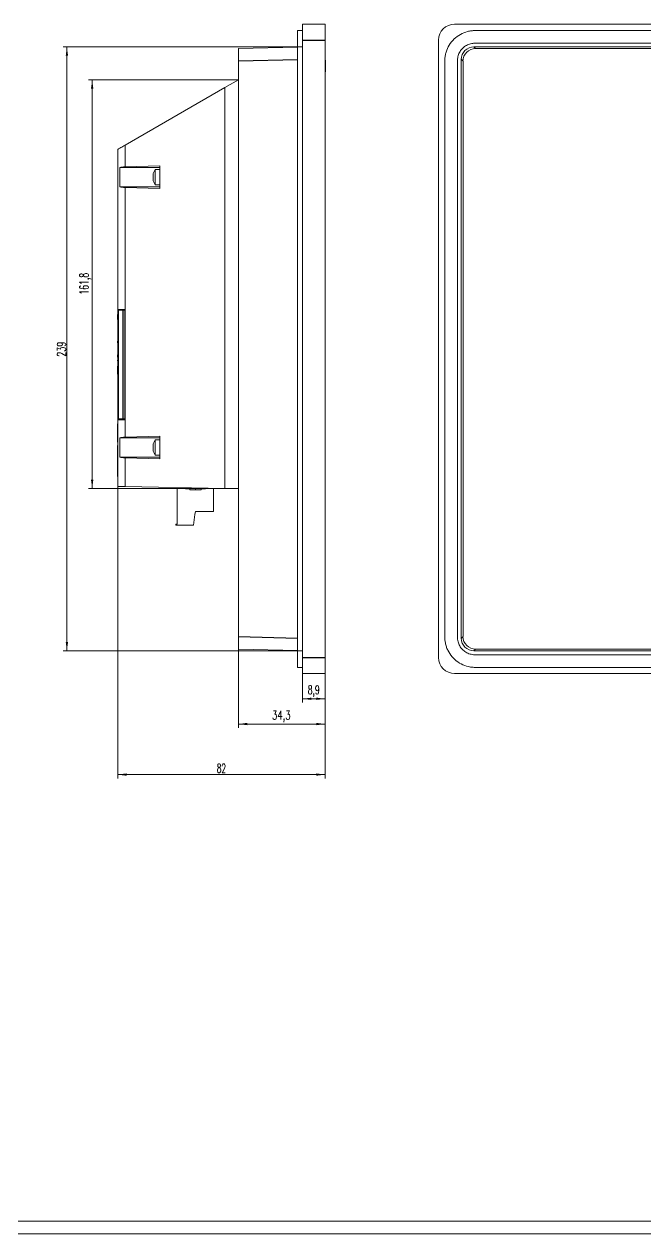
# Model space of a CAD drawing. Header units: millimetres. Extents: x 0 to 1189, y 0 to 841.
# Drawn here: x 594.3 to 839.6, y 0 to 478.8 of the extents above; entities that cross this region are included whole.
import ezdxf

# ---------------------------------------------------------------- set-up
doc = ezdxf.new("R2010")
doc.units = ezdxf.units.MM
for name, color, linetype in [('1', 7, 'Continuous'), ('110', 7, 'Continuous'), ('201', 7, 'Continuous')]:
    doc.layers.add(name, color=color, linetype=linetype)
doc.styles.add('latin_extended', font='simplex.shx')
doc.dimstyles.get("Standard").update_dxf_attribs({"dimtxt": 0.18, "dimasz": 0.18, "dimexe": 0.18, "dimexo": 0.0625, "dimgap": 0.09, "dimtad": 0, "dimtih": 1, "dimtoh": 1, "dimdec": 4, "dimzin": 0, "dimdsep": 46, "dimtxsty": 'Standard', "dimcen": 0.09, "dimadec": 0, "dimazin": 0, "dimtfac": 1, "dimtdec": 4, "dimtofl": 0, "dimtmove": 0, "dimatfit": 3, "dimfxl": 1, "dimtolj": 1, "dimtzin": 0, "dimarcsym": 0})

# ---------------------------------------------------------------- blocks, each defined once
blk = doc.blocks.new('_U0')
at = {"layer": '110', "color": 7, "lineweight": 13}
for p, q in [((631.233924, 295.790304), (631.233924, 180.257817)), ((713.233929, 221.757697), (713.233929, 180.257817)), ((631.233924, 181.757817), (713.233929, 181.757817))]:
    blk.add_line(p, q, dxfattribs=at)
at = {"layer": '110', "color": 7, "lineweight": 25}
for points in [[(631.233924, 181.757817), (634.733922, 182.218601), (634.733925, 181.297033)], [(713.233929, 181.757817), (709.733931, 181.297033), (709.733927, 182.218601)]]:
    blk.add_solid(points, dxfattribs=at)
at = {"layer": '110', "color": 7, "linetype": 'Continuous', "lineweight": 18, "insert": (670.399558, 182.48637), "char_height": 3.5, "attachment_point": 7, "line_spacing_factor": 0.963855, "style": 'latin_extended'}
blk.add_mtext('\\W0.6087;82', dxfattribs=at)
blk = doc.blocks.new('_U1')
at = {"layer": '110', "color": 7, "lineweight": 13}
for p, q in [((678.933928, 236.421106), (678.933928, 200.257817)), ((713.233929, 228.107697), (713.233929, 200.257817)), ((678.933928, 201.757817), (713.233929, 201.757817))]:
    blk.add_line(p, q, dxfattribs=at)
at = {"layer": '110', "color": 7, "lineweight": 25}
for points in [[(678.933928, 201.757817), (682.433926, 202.218601), (682.433929, 201.297033)], [(713.233929, 201.757817), (709.733931, 201.297033), (709.733927, 202.218601)]]:
    blk.add_solid(points, dxfattribs=at)
at = {"layer": '110', "color": 7, "linetype": 'Continuous', "lineweight": 18, "insert": (692.236139, 202.48637), "char_height": 3.5, "attachment_point": 7, "line_spacing_factor": 0.963855, "style": 'latin_extended'}
blk.add_mtext('\\W0.7009;34,3', dxfattribs=at)
blk = doc.blocks.new('_U2')
at = {"layer": '110', "color": 7, "lineweight": 13}
for p, q in [((704.333929, 221.757697), (704.333929, 210.257817)), ((713.233929, 221.757697), (713.233929, 210.257817)), ((704.333929, 211.757817), (713.233929, 211.757817))]:
    blk.add_line(p, q, dxfattribs=at)
at = {"layer": '110', "color": 7, "lineweight": 25}
for points in [[(704.333929, 211.757817), (707.833927, 212.218601), (707.833931, 211.297033)], [(713.233929, 211.757817), (709.733931, 211.297033), (709.733927, 212.218601)]]:
    blk.add_solid(points, dxfattribs=at)
at = {"layer": '110', "color": 7, "linetype": 'Continuous', "lineweight": 18, "insert": (706.384955, 212.48637), "char_height": 3.5, "attachment_point": 7, "line_spacing_factor": 0.963855, "style": 'latin_extended'}
blk.add_mtext('\\W0.6277;8,9', dxfattribs=at)
blk = doc.blocks.new('_U3')
at = {"layer": '110', "color": 7, "lineweight": 13}
for p, q in [((678.933928, 456.757697), (619.633804, 456.757697)), ((621.133804, 456.757697), (621.133804, 294.957697)), ((678.933927, 294.957697), (619.633804, 294.957697))]:
    blk.add_line(p, q, dxfattribs=at)
at = {"layer": '110', "color": 7, "lineweight": 25}
for points in [[(621.133804, 456.757697), (621.594587, 453.257699), (620.67302, 453.257695)], [(621.133804, 294.957697), (620.67302, 298.457696), (621.594587, 298.457699)]]:
    blk.add_solid(points, dxfattribs=at)
at = {"layer": '110', "color": 7, "linetype": 'Continuous', "lineweight": 18, "insert": (620.748251, 371.712039), "char_height": 3.5, "attachment_point": 7, "rotation": 90, "line_spacing_factor": 0.963855, "style": 'latin_extended'}
blk.add_mtext('\\W0.6392;161,8', dxfattribs=at)
blk = doc.blocks.new('_U4')
at = {"layer": '110', "color": 7, "lineweight": 13}
for p, q in [((704.333928, 469.757697), (609.633804, 469.757697)), ((611.133804, 469.757697), (611.133804, 230.757697)), ((704.333927, 230.757697), (609.633804, 230.757697))]:
    blk.add_line(p, q, dxfattribs=at)
at = {"layer": '110', "color": 7, "lineweight": 25}
for points in [[(611.133804, 469.757697), (611.594587, 466.257699), (610.67302, 466.257696)], [(611.133804, 230.757697), (610.67302, 234.257696), (611.594587, 234.257699)]]:
    blk.add_solid(points, dxfattribs=at)
at = {"layer": '110', "color": 7, "linetype": 'Continuous', "lineweight": 18, "insert": (610.748251, 347.149145), "char_height": 3.5, "attachment_point": 7, "rotation": 90, "line_spacing_factor": 0.963855, "style": 'latin_extended'}
blk.add_mtext('\\W0.6615;239', dxfattribs=at)

msp = doc.modelspace()

# ---------------------------------------------------------------- linework, layer by layer
at = {"layer": '1', "color": 7, "linetype": 'Continuous', "lineweight": 13}
for p, q in [((704.33, 476.23), (702.33, 476.23)), ((704.33, 476.23), (702.33, 476.23)), ((704.33, 478.76), (713.23, 478.76)), ((704.33, 478.76), (704.33, 472.41)), ((713.23, 478.76), (713.23, 472.41)), ((764.43, 478.76), (1149.73, 478.76)), ((678.93, 469.09), (702.33, 469.71)), ((704.33, 472.41), (704.33, 228.11)), ((713.23, 472.41), (713.23, 228.11)), ((758.08, 228.11), (758.08, 472.41)), ((1142.08, 469.76), (772.08, 469.76)), ((678.93, 464.09), (678.93, 469.09)), ((713.35, 464.79), (713.23, 464.79)), ((767.08, 235.76), (767.08, 464.76)), ((772.74, 469.09), (1141.42, 469.09)), ((678.93, 236.42), (678.93, 464.09)), ((713.23, 460.52), (713.33, 460.52)), ((713.23, 459.62), (713.33, 459.62)), ((767.75, 236.42), (767.75, 464.09)), ((673.58, 453.66), (678.93, 456.76)), ((634.12, 430.89), (673.58, 453.66)), ((673.58, 453.66), (673.58, 295.05)), ((634.12, 430.89), (634.12, 422.35)), ((631.23, 365.84), (631.23, 429.22)), ((632.04, 414.36), (632.04, 422.06)), ((632.04, 422.06), (647.83, 422.06)), ((634.12, 422.35), (647.83, 422.7)), ((647.83, 413.72), (647.83, 422.7)), ((646.09, 421.21), (645.21, 419.61)), ((645.21, 419.61), (645.21, 419.52)), ((645.21, 419.48), (645.21, 419.52)), ((645.21, 418.45), (645.21, 419.48)), ((645.21, 418.33), (645.21, 418.45)), ((645.21, 417.13), (645.21, 418.33)), ((645.21, 417.06), (645.21, 417.13)), ((645.21, 416.81), (645.21, 417.06)), ((645.21, 416.81), (646.09, 415.21)), ((647.83, 421.21), (646.09, 421.21)), ((646.09, 415.21), (646.09, 421.21)), ((632.04, 414.36), (647.83, 414.36)), ((647.83, 413.72), (634.12, 414.07)), ((634.12, 414.07), (634.12, 315.35)), ((646.09, 415.21), (647.83, 415.21)), ((631.13, 363.88), (631.23, 363.88)), ((631.13, 363.88), (631.23, 363.88)), ((631.13, 363.86), (631.23, 363.86)), ((631.13, 363.86), (631.23, 363.86)), ((631.23, 365.52), (631.23, 322.62)), ((631.23, 365.2), (631.23, 365.34)), ((634.09, 322.22), (634.09, 365.84)), ((631.13, 361.86), (631.23, 361.86)), ((631.12, 349.53), (631.23, 349.53)), ((631.12, 349.53), (631.23, 349.53)), ((631.13, 352.63), (631.13, 353.35)), ((631.13, 353.35), (631.23, 353.35)), ((631.13, 352.63), (631.23, 352.63)), ((631.13, 347.19), (631.12, 347.19)), ((631.12, 345.51), (631.23, 345.51)), ((631.12, 345.51), (631.23, 345.51)), ((631.12, 345.51), (631.23, 345.51)), ((631.12, 345.34), (631.23, 345.34)), ((631.13, 347.87), (631.23, 347.87)), ((631.13, 347.66), (631.13, 347.87)), ((631.13, 347.66), (631.23, 347.66)), ((631.13, 347.15), (631.13, 347.56)), ((631.13, 347.56), (631.23, 347.56)), ((631.13, 346.96), (631.13, 347.15)), ((631.13, 347.15), (631.23, 347.15)), ((631.13, 346.96), (631.13, 346.96)), ((631.13, 346.96), (631.23, 346.96)), ((631.13, 345.56), (631.13, 345.75)), ((631.13, 345.75), (631.23, 345.75)), ((631.13, 345.56), (631.23, 345.56)), ((631.13, 345.54), (631.23, 345.54)), ((631.13, 345.49), (631.23, 345.49)), ((631.12, 340.14), (631.13, 340.14)), ((631.13, 343.59), (631.23, 343.59)), ((631.13, 343.55), (631.23, 343.55)), ((631.13, 343.44), (631.13, 343.47)), ((631.13, 343.47), (631.23, 343.47)), ((631.13, 340.24), (631.13, 343.44)), ((631.13, 343.44), (631.23, 343.44)), ((631.13, 340.24), (631.23, 340.24)), ((631.13, 340.09), (631.23, 340.09)), ((631.23, 322.72), (631.23, 322.87)), ((631.23, 295.79), (631.23, 322.22)), ((631.13, 320.65), (631.23, 320.65)), ((631.13, 320.65), (631.23, 320.65)), ((631.13, 320.63), (631.23, 320.63)), ((631.13, 320.63), (631.23, 320.63)), ((631.13, 314.91), (631.13, 319.57)), ((631.13, 319.57), (631.23, 319.57)), ((631.13, 314.91), (631.23, 314.91)), ((631.13, 313.37), (631.13, 314.91)), ((631.13, 313.37), (631.23, 313.37)), ((631.13, 313.16), (631.23, 313.16)), ((631.13, 313.06), (631.23, 313.06)), ((631.13, 311.96), (631.23, 311.96)), ((631.13, 299.79), (631.13, 311.96)), ((632.04, 307.36), (632.04, 315.06)), ((632.04, 315.06), (647.83, 315.06)), ((634.12, 315.35), (647.83, 315.7)), ((646.09, 314.21), (645.21, 312.61)), ((645.21, 311.96), (645.21, 312.61)), ((645.21, 312.61), (645.21, 312.61)), ((645.21, 311.86), (645.21, 311.96)), ((645.21, 310.56), (645.21, 311.86)), ((647.83, 314.21), (646.09, 314.21)), ((646.09, 314.21), (646.09, 308.21)), ((647.83, 306.72), (647.83, 315.7)), ((632.04, 307.36), (647.83, 307.36)), ((647.83, 306.72), (634.12, 307.07)), ((634.12, 307.07), (634.12, 295.74)), ((645.21, 310.46), (645.21, 310.56)), ((645.21, 309.81), (645.21, 310.46)), ((645.21, 309.81), (646.09, 308.21)), ((645.21, 309.81), (645.21, 309.81)), ((646.09, 308.21), (647.83, 308.21)), ((631.13, 299.79), (631.23, 299.79)), ((673.58, 295.05), (634.12, 295.74)), ((654.76, 280.91), (654.76, 295.38)), ((657.98, 294.91), (657.98, 295.32)), ((657.98, 294.91), (659.78, 294.91)), ((659.78, 294.41), (659.78, 295.29)), ((662.03, 294.41), (659.78, 294.41)), ((662.03, 294.41), (662.03, 295.25)), ((664.28, 294.41), (662.03, 294.41)), ((664.28, 294.41), (664.28, 295.21)), ((664.87, 294.91), (664.28, 294.91)), ((665.98, 294.91), (664.87, 294.91)), ((665.98, 294.91), (665.98, 295.18)), ((669.16, 295.13), (669.16, 285.93)), ((678.93, 294.96), (673.58, 295.05)), ((661.76, 284.71), (661.26, 280.41)), ((662, 285.93), (661.76, 284.71)), ((669.16, 285.93), (662, 285.93)), ((654.26, 280.91), (654.76, 280.91)), ((654.26, 280.41), (654.26, 280.91)), ((661.26, 280.41), (654.26, 280.41)), ((678.93, 231.42), (678.93, 236.42)), ((702.33, 230.81), (678.93, 231.42)), ((1142.08, 230.76), (772.08, 230.76)), ((772.74, 231.42), (1141.42, 231.42)), ((704.33, 228.11), (704.33, 221.76)), ((713.23, 228.11), (713.23, 221.76)), ((702.33, 224.19), (704.33, 224.19)), ((702.33, 224.19), (704.33, 224.19)), ((704.33, 221.76), (713.23, 221.76)), ((1149.73, 221.76), (764.43, 221.76))]:
    msp.add_line(p, q, dxfattribs=at)
at = {"layer": '1', "color": 7, "linetype": 'Continuous', "lineweight": 25}
for p, q in [((704.33, 472.41), (713.23, 472.41)), ((772.08, 469.76), (772.74, 469.09)), ((702.33, 464.71), (678.93, 464.09)), ((767.75, 464.09), (767.08, 464.76)), ((631.35, 365.52), (631.35, 322.62)), ((633.31, 365.52), (633.31, 322.62)), ((664.87, 294.91), (664.87, 295.2)), ((678.93, 236.42), (702.33, 235.81)), ((767.08, 235.76), (767.75, 236.42)), ((772.74, 231.42), (772.08, 230.76)), ((704.33, 228.11), (713.23, 228.11))]:
    msp.add_line(p, q, dxfattribs=at)
at = {"layer": '1', "color": 7, "linetype": 'Continuous', "lineweight": 13}
for centre, start, end in [((764.43, 472.41), 90, 180), ((764.43, 228.11), 180, 270)]:
    msp.add_arc(centre, 6.35, start, end, dxfattribs=at)
for centre, major_axis, start_param, end_param in [((772.08, 464.76), (3.54, -3.54), 2.356537, 3.926648), ((772.75, 464.09), (-3.54, 3.54), 5.49813, 7.068241), ((772.08, 235.76), (-3.54, -3.54), 5.49813, 7.068241), ((772.75, 236.42), (3.54, 3.54), 2.356537, 3.926648)]:
    msp.add_ellipse(centre, major_axis=major_axis, ratio=0.999315, start_param=start_param, end_param=end_param, dxfattribs=at)
for points, knots in [([(702.33, 476.23), (702.33, 476.23), (702.33, 476.23), (702.33, 476.23), (702.33, 476.22), (702.33, 476.14), (702.33, 475.63), (702.33, 474.2), (702.33, 472.13), (702.33, 469.94), (702.33, 468.06), (702.33, 466.81), (702.33, 465.81), (702.33, 465.16), (702.33, 464.72), (702.33, 464.49), (702.33, 464.36), (702.33, 464.2), (702.33, 463.97), (702.33, 463.36), (702.33, 462.44), (702.33, 461.42), (702.33, 454.48), (702.33, 441.41), (702.33, 402.41), (702.33, 343.61), (702.33, 284.81), (702.33, 250.5), (702.33, 241.52), (702.33, 238.66), (702.33, 237.24), (702.33, 236.51), (702.33, 236.17), (702.33, 235.95), (702.33, 235.81), (702.33, 235.74), (702.33, 235.22), (702.33, 234.17), (702.33, 232.21), (702.33, 229.83), (702.33, 227.42), (702.33, 225.58), (702.33, 224.62), (702.33, 224.29), (702.33, 224.21), (702.33, 224.19), (702.33, 224.19), (702.33, 224.19), (702.33, 224.19), (702.33, 224.19), (702.33, 224.19)], [0, 0, 0, 0, 0.000084, 0.000669, 0.001254, 0.003595, 0.012956, 0.022317, 0.031678, 0.041039, 0.04572, 0.050401, 0.052741, 0.055081, 0.056251, 0.056836, 0.057129, 0.057422, 0.058592, 0.059762, 0.064442, 0.069123, 0.071463, 0.144013, 0.218902, 0.51846, 0.818018, 0.892908, 0.91163, 0.920992, 0.925672, 0.928012, 0.929183, 0.929768, 0.93006, 0.930353, 0.930499, 0.935033, 0.939714, 0.949075, 0.958436, 0.967797, 0.977159, 0.981839, 0.98418, 0.98535, 0.98652, 0.9912, 0.995881, 1, 1, 1, 1]), ([(950.48, 224.19), (898.21, 224.19), (842.67, 224.19), (783.87, 224.19), (777.14, 224.19), (773.45, 224.19), (772.94, 224.19), (772.59, 224.19), (772.36, 224.19), (771.98, 224.2), (770.67, 224.27), (768.36, 224.79), (765.61, 226.21), (763.32, 228.29), (761.89, 230.48), (761.13, 232.36), (760.81, 233.61), (760.65, 234.61), (760.59, 235.26), (760.57, 235.7), (760.56, 235.92), (760.56, 236.06), (760.56, 236.22), (760.56, 236.44), (760.56, 237.06), (760.56, 237.97), (760.56, 239), (760.56, 245.94), (760.56, 259.01), (760.56, 298), (760.56, 356.81), (760.56, 415.61), (760.56, 449.92), (760.56, 458.9), (760.56, 461.76), (760.56, 463.18), (760.56, 463.91), (760.56, 464.25), (760.56, 464.47), (760.56, 464.6), (760.57, 464.68), (760.59, 465.2), (760.69, 466.24), (761.14, 468.2), (762.2, 470.59), (764.14, 473), (766.63, 474.84), (769.06, 475.8), (770.81, 476.13), (771.7, 476.21), (772.21, 476.23), (772.88, 476.23), (773.79, 476.23), (775.43, 476.23), (779.92, 476.23), (790.53, 476.23), (852.6, 476.23), (963.68, 476.23), (1071.49, 476.23), (1130.29, 476.23), (1137.02, 476.23), (1140.71, 476.23), (1141.22, 476.23), (1141.57, 476.23), (1141.8, 476.23), (1142.18, 476.22), (1143.49, 476.14), (1145.8, 475.63), (1148.55, 474.2), (1150.84, 472.13), (1152.27, 469.94), (1153.03, 468.06), (1153.35, 466.81), (1153.51, 465.81), (1153.57, 465.16), (1153.59, 464.72), (1153.6, 464.49), (1153.6, 464.36), (1153.6, 464.2), (1153.6, 463.97), (1153.6, 463.36), (1153.6, 462.44), (1153.6, 461.42), (1153.6, 454.48), (1153.6, 441.41), (1153.6, 402.41), (1153.6, 343.61), (1153.6, 284.81), (1153.6, 250.5), (1153.6, 241.52), (1153.6, 238.66), (1153.6, 237.24), (1153.6, 236.51), (1153.6, 236.17), (1153.6, 235.95), (1153.6, 235.81), (1153.59, 235.74), (1153.58, 235.22), (1153.47, 234.17), (1153.02, 232.21), (1151.96, 229.83), (1150.02, 227.42), (1147.53, 225.58), (1145.1, 224.62), (1143.35, 224.29), (1142.46, 224.21), (1141.95, 224.19), (1141.28, 224.19), (1140.37, 224.19), (1138.74, 224.19), (1134.24, 224.19), (1123.63, 224.19), (1061.56, 224.19), (1002.75, 224.19), (950.48, 224.19)], [0, 0, 0, 0, 0.125, 0.132812, 0.140625, 0.141113, 0.141602, 0.141846, 0.141968, 0.14209, 0.142578, 0.144531, 0.146484, 0.148438, 0.150391, 0.151367, 0.152344, 0.152832, 0.15332, 0.153564, 0.153687, 0.153748, 0.153809, 0.154053, 0.154297, 0.155273, 0.15625, 0.156738, 0.171875, 0.1875, 0.25, 0.3125, 0.328125, 0.332031, 0.333984, 0.334961, 0.335449, 0.335693, 0.335815, 0.335876, 0.335938, 0.335968, 0.336914, 0.337891, 0.339844, 0.341797, 0.34375, 0.345703, 0.34668, 0.347168, 0.347412, 0.347656, 0.348633, 0.349609, 0.351562, 0.359375, 0.375, 0.5, 0.625, 0.632812, 0.640625, 0.641113, 0.641602, 0.641846, 0.641968, 0.64209, 0.642578, 0.644531, 0.646484, 0.648438, 0.650391, 0.651367, 0.652344, 0.652832, 0.65332, 0.653564, 0.653687, 0.653748, 0.653809, 0.654053, 0.654297, 0.655273, 0.65625, 0.656738, 0.671875, 0.6875, 0.75, 0.8125, 0.828125, 0.832031, 0.833984, 0.834961, 0.835449, 0.835693, 0.835815, 0.835876, 0.835938, 0.835968, 0.836914, 0.837891, 0.839844, 0.841797, 0.84375, 0.845703, 0.84668, 0.847168, 0.847412, 0.847656, 0.848633, 0.849609, 0.851562, 0.859375, 0.875, 1, 1, 1, 1]), ([(950.48, 229.19), (1002.75, 229.19), (1061.56, 229.19), (1123.63, 229.19), (1134.24, 229.19), (1138.73, 229.19), (1140.37, 229.19), (1141.28, 229.19), (1141.85, 229.19), (1142.14, 229.2), (1142.67, 229.25), (1143.71, 229.44), (1145.08, 229.99), (1146.53, 231.05), (1147.66, 232.46), (1148.26, 233.8), (1148.53, 234.98), (1148.58, 235.55), (1148.6, 235.9), (1148.6, 235.94), (1148.6, 236.01), (1148.6, 236.17), (1148.6, 236.51), (1148.6, 237.23), (1148.6, 238.66), (1148.6, 241.52), (1148.6, 250.5), (1148.6, 284.81), (1148.6, 343.61), (1148.6, 402.41), (1148.6, 441.41), (1148.6, 454.48), (1148.6, 461.42), (1148.6, 462.44), (1148.6, 463.36), (1148.6, 463.97), (1148.6, 464.19), (1148.6, 464.35), (1148.6, 464.43), (1148.6, 464.55), (1148.58, 464.82), (1148.55, 465.18), (1148.45, 465.78), (1148.27, 466.49), (1147.81, 467.62), (1147.01, 468.85), (1145.67, 470.06), (1144.07, 470.89), (1142.8, 471.18), (1141.98, 471.22), (1141.75, 471.23), (1141.57, 471.23), (1141.22, 471.23), (1140.71, 471.23), (1137.02, 471.23), (1130.29, 471.23), (1071.49, 471.23), (963.68, 471.23), (852.6, 471.23), (790.53, 471.23), (779.92, 471.23), (775.43, 471.23), (773.79, 471.23), (772.88, 471.23), (772.31, 471.23), (772.02, 471.21), (771.49, 471.17), (770.45, 470.97), (769.08, 470.43), (767.63, 469.36), (766.5, 467.96), (765.9, 466.61), (765.63, 465.43), (765.58, 464.86), (765.56, 464.52), (765.56, 464.47), (765.56, 464.41), (765.56, 464.24), (765.56, 463.91), (765.56, 463.18), (765.56, 461.76), (765.56, 458.9), (765.56, 449.92), (765.56, 415.61), (765.56, 356.81), (765.56, 298), (765.56, 259.01), (765.56, 245.94), (765.56, 239), (765.56, 237.97), (765.56, 237.05), (765.56, 236.45), (765.56, 236.23), (765.56, 236.07), (765.56, 235.99), (765.57, 235.87), (765.58, 235.6), (765.61, 235.24), (765.71, 234.64), (765.89, 233.93), (766.35, 232.8), (767.15, 231.56), (768.49, 230.35), (770.09, 229.53), (771.37, 229.24), (772.18, 229.19), (772.41, 229.19), (772.59, 229.19), (772.94, 229.19), (773.45, 229.19), (777.14, 229.19), (783.87, 229.19), (842.67, 229.19), (898.21, 229.19), (950.48, 229.19)], [0, 0, 0, 0, 0.125, 0.140625, 0.148438, 0.150391, 0.151367, 0.152344, 0.152588, 0.152832, 0.15332, 0.154297, 0.15625, 0.158203, 0.160156, 0.162109, 0.163086, 0.164032, 0.164062, 0.164124, 0.164185, 0.164307, 0.164551, 0.165039, 0.166016, 0.167969, 0.171875, 0.1875, 0.25, 0.3125, 0.328125, 0.343262, 0.34375, 0.344727, 0.345703, 0.345947, 0.346191, 0.346252, 0.346313, 0.346436, 0.34668, 0.347168, 0.347656, 0.348633, 0.349609, 0.351562, 0.353516, 0.355469, 0.357422, 0.35791, 0.358032, 0.358154, 0.358398, 0.358887, 0.359375, 0.367188, 0.375, 0.5, 0.625, 0.640625, 0.648438, 0.650391, 0.651367, 0.652344, 0.652588, 0.652832, 0.65332, 0.654297, 0.65625, 0.658203, 0.660156, 0.662109, 0.663086, 0.664032, 0.664062, 0.664124, 0.664185, 0.664307, 0.664551, 0.665039, 0.666016, 0.667969, 0.671875, 0.6875, 0.75, 0.8125, 0.828125, 0.843262, 0.84375, 0.844727, 0.845703, 0.845947, 0.846191, 0.846252, 0.846313, 0.846436, 0.84668, 0.847168, 0.847656, 0.848633, 0.849609, 0.851562, 0.853516, 0.855469, 0.857422, 0.85791, 0.858032, 0.858154, 0.858398, 0.858887, 0.859375, 0.867188, 0.875, 1, 1, 1, 1]), ([(713.33, 460.52), (713.33, 460.57), (713.33, 460.78), (713.33, 461.51), (713.33, 461.85), (713.33, 462.37), (713.33, 462.67), (713.33, 463.66), (713.33, 464.1), (713.33, 464.42), (713.33, 464.46), (713.33, 464.5)], [0, 0, 0, 0, 0.240266, 0.240266, 0.502041, 0.502041, 0.686146, 0.686146, 0.955787, 0.955787, 1, 1, 1, 1]), ([(631.23, 365.34), (631.23, 365.37), (631.23, 365.41), (631.23, 365.45), (631.23, 365.47), (631.23, 365.5), (631.23, 365.52), (631.23, 365.56), (631.23, 365.59), (631.23, 365.63), (631.23, 365.65), (631.23, 365.67), (631.23, 365.68), (631.23, 365.72), (631.23, 365.74), (631.23, 365.77), (631.23, 365.77), (631.23, 365.79), (631.23, 365.8), (631.23, 365.81), (631.23, 365.81), (631.23, 365.82), (631.23, 365.83), (631.23, 365.84), (631.23, 365.84), (631.23, 365.84)], [0, 0, 0, 0, 0.125, 0.125, 0.1875, 0.1875, 0.25, 0.25, 0.375, 0.375, 0.4375, 0.4375, 0.5, 0.5, 0.625, 0.625, 0.6875, 0.6875, 0.75, 0.75, 0.8125, 0.8125, 0.875, 0.875, 1, 1, 1, 1]), ([(633.31, 365.52), (633.33, 365.52), (633.39, 365.52), (633.49, 365.52), (633.62, 365.52), (633.76, 365.52), (633.91, 365.52), (634.02, 365.52), (634.07, 365.52)], [0, 0, 0, 0, 0.169833, 0.339667, 0.5095, 0.679333, 0.849167, 1, 1, 1, 1]), ([(631.23, 322.22), (631.23, 322.22), (631.23, 322.23), (631.23, 322.23), (631.23, 322.23), (631.23, 322.24), (631.23, 322.24), (631.23, 322.25), (631.23, 322.26), (631.23, 322.27), (631.23, 322.29), (631.23, 322.32), (631.23, 322.33), (631.23, 322.35), (631.23, 322.36), (631.23, 322.38), (631.23, 322.39), (631.23, 322.42), (631.23, 322.43), (631.23, 322.47), (631.23, 322.5), (631.23, 322.55), (631.23, 322.56), (631.23, 322.59), (631.23, 322.61), (631.23, 322.66), (631.23, 322.69), (631.23, 322.72)], [0, 0, 0, 0, 0.0625, 0.0625, 0.125, 0.125, 0.1875, 0.1875, 0.25, 0.25, 0.375, 0.375, 0.4375, 0.4375, 0.5, 0.5, 0.5625, 0.5625, 0.625, 0.625, 0.75, 0.75, 0.8125, 0.8125, 0.875, 0.875, 1, 1, 1, 1]), ([(633.31, 322.62), (633.33, 322.62), (633.39, 322.62), (633.49, 322.62), (633.62, 322.62), (633.76, 322.62), (633.91, 322.62), (634.02, 322.62), (634.07, 322.62)], [0, 0, 0, 0, 0.169833, 0.339667, 0.5095, 0.679333, 0.849167, 1, 1, 1, 1])]:
    msp.add_open_spline(points, degree=3, knots=knots, dxfattribs=at)
for points in [[(713.33, 459.86), (713.33, 460.11), (713.33, 460.32), (713.33, 460.52)], [(631.23, 429.22), (631.4, 429.31), (631.77, 429.53), (632.43, 429.91), (633.21, 430.36), (633.81, 430.7), (634.12, 430.89)], [(632.04, 422.06), (632.32, 422.11), (632.95, 422.21), (633.71, 422.3), (634.12, 422.35)], [(634.12, 414.07), (633.71, 414.11), (632.95, 414.21), (632.32, 414.31), (632.04, 414.36)], [(631.13, 361.86), (631.13, 362.53), (631.13, 363.19), (631.13, 363.86)], [(634.09, 365.84), (633.77, 365.84), (633.19, 365.84), (632.41, 365.84), (631.76, 365.84), (631.4, 365.84), (631.23, 365.84)], [(631.23, 361.86), (631.23, 362.53), (631.23, 363.19), (631.23, 363.86)], [(631.35, 365.52), (631.47, 365.52), (631.73, 365.52), (632.2, 365.52), (632.72, 365.52), (633.1, 365.52), (633.31, 365.52)], [(631.23, 322.22), (631.4, 322.22), (631.76, 322.22), (632.41, 322.22), (633.19, 322.22), (633.77, 322.22), (634.09, 322.22)], [(631.35, 322.62), (631.47, 322.62), (631.73, 322.62), (632.2, 322.62), (632.72, 322.62), (633.1, 322.62), (633.31, 322.62)], [(631.13, 319.57), (631.13, 319.92), (631.13, 320.28), (631.13, 320.63)], [(631.23, 319.57), (631.23, 319.92), (631.23, 320.28), (631.23, 320.63)], [(631.13, 313.16), (631.13, 313.18), (631.13, 313.2), (631.13, 313.23)], [(631.23, 313.16), (631.23, 313.18), (631.23, 313.2), (631.23, 313.23)], [(632.04, 315.06), (632.32, 315.11), (632.95, 315.21), (633.71, 315.3), (634.12, 315.35)], [(634.12, 307.07), (633.71, 307.11), (632.95, 307.21), (632.32, 307.31), (632.04, 307.36)], [(634.12, 295.74), (633.81, 295.75), (633.21, 295.76), (632.43, 295.77), (631.76, 295.78), (631.4, 295.79), (631.23, 295.79)]]:
    msp.add_open_spline(points, degree=3, dxfattribs=at)
at = {"layer": '201', "color": 7, "linetype": 'Continuous', "lineweight": 18}
for p, q in [((5, 5), (1184, 5)), ((0, 0), (1189, 0))]:
    msp.add_line(p, q, dxfattribs=at)

# ---------------------------------------------------------------- dimensions: what is measured, and where the dimension line sits
at = {"layer": '110', "color": 7, "linetype": 'Continuous', "lineweight": 18}
for base, p1, p2, picture, middle in [((611.13, 230.76), (704.33, 469.76), (704.33, 230.76), '_U4', (611.13, 350.26)), ((621.13, 294.96), (678.93, 456.76), (678.93, 294.96), '_U3', (621.13, 375.86))]:
    dim = msp.add_linear_dim(base=base, p1=p1, p2=p2, angle=90, dimstyle='Standard', override={"dimtxt": 3.5, "dimasz": 3.5, "dimexe": 1.5, "dimexo": 0, "dimgap": 1.75, "dimtad": 1, "dimtih": 0, "dimtoh": 0, "dimdec": 1, "dimlfac": 1, "dimzin": 8, "dimdsep": 44, "dimlunit": 2, "dimtxsty": 'latin_extended', "dimsah": 1, "dimse1": 0, "dimse2": 0, "dimsd1": 0, "dimsd2": 0, "dimclrd": 7, "dimclre": 7, "dimclrt": 7, "dimtol": 0, "dimtm": -0.2, "dimtfac": 0.714286, "dimtdec": 2, "dimtofl": 1, "dimtmove": 0, "dimtzin": 8, "dimlwd": 13, "dimlwe": 13}, dxfattribs=at)
    dim.commit()
    dim.dimension.update_dxf_attribs({"geometry": picture, "text_midpoint": middle, "dimtype": 160})
for base, p1, p2, picture, middle in [((713.23, 181.76), (631.23, 295.79), (713.23, 221.76), '_U0', (672.23, 181.76)), ((713.23, 201.76), (678.93, 236.42), (713.23, 228.11), '_U1', (696.08, 201.76)), ((713.23, 211.76), (704.33, 221.76), (713.23, 221.76), '_U2', (708.78, 211.76))]:
    dim = msp.add_linear_dim(base=base, p1=p1, p2=p2, dimstyle='Standard', override={"dimtxt": 3.5, "dimasz": 3.5, "dimexe": 1.5, "dimexo": 0, "dimgap": 1.75, "dimtad": 1, "dimtih": 1, "dimtoh": 0, "dimdec": 1, "dimlfac": 1, "dimzin": 8, "dimdsep": 44, "dimlunit": 2, "dimtxsty": 'latin_extended', "dimsah": 1, "dimse1": 0, "dimse2": 0, "dimsd1": 0, "dimsd2": 0, "dimclrd": 7, "dimclre": 7, "dimclrt": 7, "dimtol": 0, "dimtm": -0.2, "dimtfac": 0.714286, "dimtdec": 2, "dimtofl": 1, "dimtmove": 0, "dimtzin": 8, "dimlwd": 13, "dimlwe": 13}, dxfattribs=at)
    dim.commit()
    dim.dimension.update_dxf_attribs({"geometry": picture, "text_midpoint": middle, "dimtype": 160})

doc.saveas('drawing.dxf')
